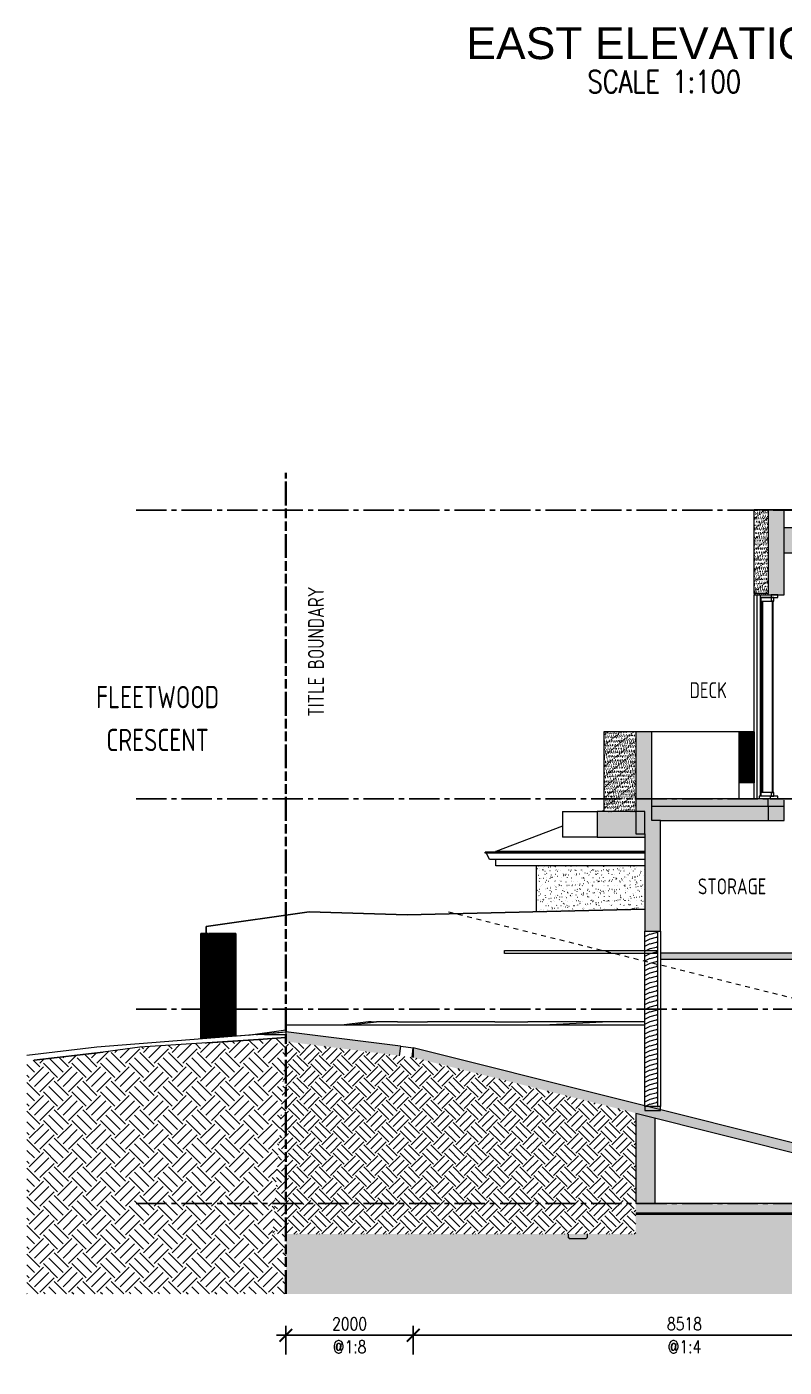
# Model space of a CAD drawing. Header units: millimetres. Extents: x -39027 to 364494, y -35256 to 94895.
# Drawn here: x 299714 to 311608, y 25008 to 46045 of the extents above; entities that cross this region are included whole.
import ezdxf

# ---------------------------------------------------------------- set-up
doc = ezdxf.new("R2010")
doc.units = ezdxf.units.MM
doc.header["$LTSCALE"] = 25
doc.header["$PDMODE"] = 3
for name, pattern in [('BG_Dash 3mm', [6, 3, -3]), ('BG_Dash long Dash Short', [10, 4, -2, 2, -2]), ('BG_Double Dash', [33, 15, -2, 6, -2, 6, -2]), ('CENTER2', [28.575, 19.05, -3.175, 3.175, -3.175])]:
    doc.linetypes.add(name, pattern=pattern)
for name, color, linetype, lineweight in [('A-AREA-IDEN', 2, 'Continuous', 5), ('A-DETL', 90, 'Continuous', 9), ('A-DOOR', 3, 'Continuous', 5), ('A-DOOR-FRAM', 3, 'Continuous', 5), ('A-DOOR-GLAZ', 3, 'Continuous', 5), ('A-FLOR', 1, 'Continuous', 5), ('A-FLOR-OTLN', 51, 'Continuous', 5), ('A-FLOR-OVHD', 1, 'BG_Dash 3mm', 13), ('A-FLOR-PATT', 8, 'Continuous', 5), ('A-GENM', 13, 'Continuous', 5), ('A-GLAZ', 3, 'Continuous', 5), ('A-ROOF', 132, 'Continuous', 5), ('A-ROOF-OTLN', 132, 'Continuous', 5), ('A-ROOF-PATT', 251, 'Continuous', 5), ('A-WALL', 2, 'Continuous', 5), ('A-WALL-PATT', 2, 'Continuous', 13), ('C-BLDG-PADS', 91, 'Continuous', 9), ('C-TOPO', 251, 'Continuous', 9), ('G-ANNO-TEXT', 231, 'Continuous', 5), ('P-SANR-FIXT', 6, 'Continuous', 5)]:
    doc.layers.add(name, color=color, linetype=linetype, lineweight=lineweight)
for name, color, linetype in [('dla-txt-d-25', 3, 'Continuous'), ('dla-txt-n-35', 2, 'Continuous'), ('DLA-TXT-T-50', 1, 'Continuous'), ('Grid-18', 6, 'CENTER2'), ('SHADING', 165, 'Continuous')]:
    doc.layers.add(name, color=color, linetype=linetype)
doc.styles.add('DLA-NOTES', font='romans.shx', dxfattribs={"width": 0.8})
doc.styles.add('ISOCPEUR', font='isocpeur.ttf', dxfattribs={"width": 0.75, "height": 500})
doc.styles.add('ISOCPEUR_1', font='isocpeur.ttf', dxfattribs={"width": 0.75, "height": 700})
doc.dimstyles.new('DLA100', dxfattribs={"dimscale": 100, "dimtxt": 2, "dimasz": 2, "dimexe": 1.5, "dimexo": 2, "dimgap": 0.8, "dimtad": 1, "dimdec": 0, "dimdsep": 46, "dimtxsty": 'DLA-NOTES', "dimblk1": 'ARCHTICK', "dimblk2": 'ARCHTICK', "dimsah": 1, "dimcen": 2, "dimdle": 1.5, "dimclrd": 256, "dimclre": 256, "dimclrt": 7, "dimaunit": 1, "dimadec": 0, "dimazin": 0, "dimtfac": 1, "dimtdec": 0, "dimtmove": 2, "dimatfit": 3, "dimldrblk": 'ARCHTICK', "dimfxl": 1, "dimtolj": 1, "dimtzin": 0, "dimarcsym": 0})
pattern_1 = [(45, (193501.8, 32921.42), (3e-14, 449.0128), [317.5, -317.5]), (45, (193417.6, 33005.6), (3e-14, 449.0128), [317.5, -317.5]), (45, (193333.43, 33089.8), (3e-14, 449.0128), [317.5, -317.5]), (315, (193557.93, 32921.42), (449.0128, 3e-14), [317.5, -317.5]), (315, (193642.12, 33005.6), (449.0128, 3e-14), [317.5, -317.5]), (315, (193726.3, 33089.8), (449.0128, 3e-14), [317.5, -317.5])]
pattern_2 = [(37.5, (193501.81, 32921.42), (-3.99999, 122.35401), [3.353, -93.167, 3.353, -104.597, -103.188]), (37.5, (193501.81, 32921.42), (-3.99999, 122.35401), [-204.47, 3.353, -99.835]), (7.5, (193501.8, 32921.42), (112.38125, 179.20684), [3.353, -48.717, 3.353, -83.642, -33.338]), (7.5, (193501.8, 32921.42), (112.38125, 179.20684), [-139.065, 3.353, -29.985]), (327.5, (193423.7, 32921.42), (197.74809, 0.3593), [3.353, -28.397, 3.353, -110.947, -149.225]), (327.5, (193423.7, 32921.42), (197.74809, 0.3593), [-146.05, 3.353, -145.872]), (317.5, (193423.7, 32921.42), (190.88911, 55.73233), [3.353, -12.522, 3.353, -71.577, -85.725]), (317.5, (193423.7, 32921.42), (190.88911, 55.73233), [-90.805, 3.353, -82.372])]

# ---------------------------------------------------------------- blocks, each defined once
blk = doc.blocks.new('WINDOW_DOOR_sliding_3 panel_FOO - TYPE 1_3200 x 5200-2445103-RAMP SECTION')
at = {"layer": 'A-DOOR-FRAM'}
for p, q in [((-5963, 60460), (-6127, 60460)), ((-6127, 60460), (-6127, 57340)), ((-6117, 57400), (-6117, 60400)), ((-6117, 60400), (-5963, 60400)), ((-5963, 57400), (-6117, 57400))]:
    blk.add_line(p, q, dxfattribs=at)
at = {"layer": 'A-DOOR-FRAM', "lineweight": 13}
for p, q in [((-5922, 60460), (-5963, 60460)), ((-5963, 60460), (-5963, 60400)), ((-5963, 60400), (-5922, 60400)), ((-5922, 60400), (-5922, 60460)), ((-5922, 57400), (-5963, 57400)), ((-5963, 57400), (-5963, 57340)), ((-5963, 57340), (-5922, 57340)), ((-5922, 57340), (-5922, 57400))]:
    blk.add_line(p, q, dxfattribs=at)
at = {"layer": 'A-DOOR-GLAZ'}
blk.add_line((-6103, 60400), (-6103, 57400), dxfattribs=at)
at = {"layer": 'A-DOOR-GLAZ', "lineweight": 13}
for p, q in [((-5937, 60400), (-5949, 60400)), ((-5949, 60400), (-5949, 57400)), ((-5937, 57400), (-5937, 60400)), ((-5949, 57400), (-5937, 57400))]:
    blk.add_line(p, q, dxfattribs=at)
at = {"layer": 'A-GLAZ'}
for p, q in [((-6133, 57340), (-6133, 60500)), ((-6127, 57340), (-6127, 60460)), ((-6127, 60460), (-5963, 60460)), ((-6153, 57340), (-6153, 57300)), ((-5983, 57340), (-6153, 57340))]:
    blk.add_line(p, q, dxfattribs=at)
at = {"layer": 'A-GLAZ', "lineweight": 15}
for p, q in [((-5862, 60500), (-5963, 60500)), ((-5963, 60500), (-5963, 60460)), ((-5963, 60460), (-5862, 60460)), ((-5862, 60460), (-5862, 60500)), ((-5983, 57340), (-5983, 57300)), ((-5862, 57340), (-5983, 57340)), ((-5983, 57300), (-5862, 57300)), ((-5862, 57300), (-5862, 57340))]:
    blk.add_line(p, q, dxfattribs=at)
blk = doc.blocks.new('PLUMB_WASTE_Trench grate - basement ramp-2404109-RAMP SECTION')
at = {"layer": 'P-SANR-FIXT'}
for p, q in [((-11802, 53268), (-11783, 53416)), ((-11783, 53416), (-11585, 53392)), ((-11604, 53243), (-11585, 53392))]:
    blk.add_line(p, q, dxfattribs=at)
blk = doc.blocks.new('GENR_SCREEN_Vertical Posts_Max Spacing - screen-2448006-RAMP SECTION')
at = {"layer": 'A-GENM', "color": 9, "lineweight": 5}
for p, q in [((-6465, 57550), (-6465, 58350)), ((-6457, 58350), (-6465, 58350)), ((-6449, 58350), (-6457, 58350)), ((-6457, 58350), (-6457, 57550)), ((-6449, 57550), (-6449, 58350)), ((-6441, 58350), (-6449, 58350)), ((-6433, 58350), (-6441, 58350)), ((-6441, 58350), (-6441, 57550)), ((-6433, 57550), (-6433, 58350)), ((-6425, 58350), (-6433, 58350)), ((-6417, 58350), (-6425, 58350)), ((-6425, 58350), (-6425, 57550)), ((-6417, 57550), (-6417, 58350)), ((-6409, 58350), (-6417, 58350)), ((-6401, 58350), (-6409, 58350)), ((-6409, 58350), (-6409, 57550)), ((-6401, 57550), (-6401, 58350)), ((-6392, 58350), (-6401, 58350)), ((-6384, 58350), (-6392, 58350)), ((-6392, 58350), (-6392, 57550)), ((-6384, 57550), (-6384, 58350)), ((-6376, 58350), (-6384, 58350)), ((-6368, 58350), (-6376, 58350)), ((-6376, 58350), (-6376, 57550)), ((-6368, 57550), (-6368, 58350)), ((-6360, 58350), (-6368, 58350)), ((-6352, 58350), (-6360, 58350)), ((-6360, 58350), (-6360, 57550)), ((-6352, 57550), (-6352, 58350)), ((-6344, 58350), (-6352, 58350)), ((-6336, 58350), (-6344, 58350)), ((-6344, 58350), (-6344, 57550)), ((-6336, 57550), (-6336, 58350)), ((-6328, 58350), (-6336, 58350)), ((-6319, 58350), (-6328, 58350)), ((-6328, 58350), (-6328, 57550)), ((-6319, 57550), (-6319, 58350)), ((-6311, 58350), (-6319, 58350)), ((-6303, 58350), (-6311, 58350)), ((-6311, 58350), (-6311, 57550)), ((-6303, 57550), (-6303, 58350)), ((-6295, 58350), (-6303, 58350)), ((-6287, 58350), (-6295, 58350)), ((-6295, 58350), (-6295, 57550)), ((-6287, 57550), (-6287, 58350)), ((-6279, 58350), (-6287, 58350)), ((-6271, 58350), (-6279, 58350)), ((-6279, 58350), (-6279, 57550)), ((-6271, 57550), (-6271, 58350)), ((-6263, 58350), (-6271, 58350)), ((-6255, 58350), (-6263, 58350)), ((-6263, 58350), (-6263, 57550)), ((-6255, 57550), (-6255, 58350)), ((-6246, 58350), (-6255, 58350)), ((-6238, 58350), (-6246, 58350)), ((-6246, 58350), (-6246, 57550)), ((-6238, 57550), (-6238, 58350)), ((-6230, 58350), (-6238, 58350)), ((-6230, 58350), (-6230, 57550)), ((-6457, 57550), (-6465, 57550)), ((-6441, 57550), (-6449, 57550)), ((-6425, 57550), (-6433, 57550)), ((-6409, 57550), (-6417, 57550)), ((-6392, 57550), (-6401, 57550)), ((-6376, 57550), (-6384, 57550)), ((-6360, 57550), (-6368, 57550)), ((-6344, 57550), (-6352, 57550)), ((-6328, 57550), (-6336, 57550)), ((-6311, 57550), (-6319, 57550)), ((-6295, 57550), (-6303, 57550)), ((-6279, 57550), (-6287, 57550)), ((-6263, 57550), (-6271, 57550)), ((-6246, 57550), (-6255, 57550)), ((-6230, 57550), (-6238, 57550))]:
    blk.add_line(p, q, dxfattribs=at)
blk = doc.blocks.new('_ARCHTICK')
at = {"color": 0, "linetype": 'ByBlock', "const_width": 0.15}
blk.add_lwpolyline([(-0.5, -0.5), (0.5, 0.5)], dxfattribs=at)
blk = doc.blocks.new('*D689')
at = {"layer": 'Defpoints', "color": 0, "transparency": 16777216}
for p in [(305783, 25508), (305783, 25008), (314301, 25008)]:
    blk.add_point(p, dxfattribs=at)
at = {"layer": 'dla-txt-d-25', "lineweight": -2, "transparency": 16777216}
for p, q in [((314451, 25508), (305633, 25508)), ((305783, 25208), (305783, 25658)), ((314301, 25208), (314301, 25658))]:
    blk.add_line(p, q, dxfattribs=at)
at = {"layer": 'dla-txt-d-25', "lineweight": -2, "transparency": 16777216, "xscale": 200, "yscale": 200, "zscale": 200, "rotation": 180}
blk.add_blockref('_ARCHTICK', (305783, 25508), dxfattribs=at)
at = {"layer": 'dla-txt-d-25', "lineweight": -2, "transparency": 16777216, "xscale": 200, "yscale": 200, "zscale": 200}
blk.add_blockref('_ARCHTICK', (314301, 25508), dxfattribs=at)
at = {"layer": 'dla-txt-d-25', "color": 7, "transparency": 16777216, "char_height": 200, "attachment_point": 5, "style": 'DLA-NOTES'}
for s, insert in [('\\A1;8518', (310042, 25688)), ('\\A1;@1:4', (310042, 25328))]:
    blk.add_mtext(s, dxfattribs=dict(at, insert=insert))
blk = doc.blocks.new('*D690')
at = {"layer": 'Defpoints', "color": 0, "transparency": 16777216}
for p in [(303783, 25508), (303783, 25008), (305783, 25008)]:
    blk.add_point(p, dxfattribs=at)
at = {"layer": 'dla-txt-d-25', "lineweight": -2, "transparency": 16777216}
for p, q in [((305933, 25508), (303633, 25508)), ((303783, 25208), (303783, 25658)), ((305783, 25208), (305783, 25658))]:
    blk.add_line(p, q, dxfattribs=at)
at = {"layer": 'dla-txt-d-25', "lineweight": -2, "transparency": 16777216, "xscale": 200, "yscale": 200, "zscale": 200, "rotation": 180}
blk.add_blockref('_ARCHTICK', (303783, 25508), dxfattribs=at)
at = {"layer": 'dla-txt-d-25', "lineweight": -2, "transparency": 16777216, "xscale": 200, "yscale": 200, "zscale": 200}
blk.add_blockref('_ARCHTICK', (305783, 25508), dxfattribs=at)
at = {"layer": 'dla-txt-d-25', "color": 7, "transparency": 16777216, "char_height": 200, "attachment_point": 5, "style": 'DLA-NOTES'}
for s, insert in [('\\A1;2000', (304783, 25688)), ('\\A1;@1:8', (304783, 25328))]:
    blk.add_mtext(s, dxfattribs=dict(at, insert=insert))

msp = doc.modelspace()

# ---------------------------------------------------------------- hatches: boundary and pattern name
at = {"layer": 'A-DOOR', "lineweight": 5}
h = msp.add_hatch(dxfattribs=at)
h.set_pattern_fill('FP_42', color=256, style=0, pattern_type=2)
h.set_pattern_definition([(36.87, (-36039.814, 56749.896), (-0.000136, 76.2), [127, -254]), (26.565, (-35938.214, 56749.896), (0.000515, 76.19983), [113.592, -227.185]), (14.036, (-35836.614, 56800.696), (304.799613, -0.001538), [104.727, -523.634]), (14.036, (-35836.614, 56876.896), (304.799613, -0.001538), [104.727, -523.634])])
h.paths.add_polyline_path([(309617.4, 29098.7), (309417.4, 29098.7), (309417.4, 31848.7), (309617.4, 31848.7), (309617.4, 29539.4)], flags=0)
at = {"layer": 'A-FLOR-PATT'}
for points in [[(311077.2, 33808.7), (311354.9, 33808.7), (311354.9, 33928.7), (309530.8, 33928.7), (309530.8, 33808.7), (309940.9, 33808.7)], [(311608.2, 33588.7), (311608.2, 33808.7), (309530.8, 33808.7), (309530.8, 33588.7), (311077.2, 33588.7)], [(326985.5, 27428.7), (327035.2, 27428.7), (327035.2, 27578.7), (309275.8, 27578.7), (309275.8, 27428.7), (322440.3, 27428.7)]]:
    msp.add_hatch(color=256, dxfattribs=at).paths.add_polyline_path(points, flags=0)
h = msp.add_hatch(color=256, dxfattribs=at)
h.paths.add_polyline_path([(305783.4, 29869.1), (305783.4, 30020.3), (305764.7, 29871.5)], flags=0)
h.paths.add_polyline_path([(305566.3, 29896.3), (305584.9, 30045.1), (303783.4, 30270.5), (303783.4, 30119.3), (305547.7, 29898.6)], flags=0)
h = msp.add_hatch(color=256, dxfattribs=at)
h.paths.add_polyline_path([(314300.7, 27735.7), (314300.7, 27890.3), (314264.4, 27744.8)], flags=0)
h.paths.add_polyline_path([(314070.3, 27793.3), (314106.7, 27938.8), (305783.3, 30020.2), (305783.1, 30018.6), (305783.4, 29869.1), (309275.8, 28995.8), (309275.8, 28992.3), (314033.9, 27802.4)], flags=0)
h = msp.add_hatch(color=256, dxfattribs=at)
h.paths.add_polyline_path([(326749.1, 27028.7), (327017.3, 27028.7), (327035.2, 27046.4), (327035.2, 27428.7), (326579.2, 27428.7), (326731.2, 27228.7), (326731.2, 27046.4)], flags=0)
h.paths.add_polyline_path([(308499.5, 27028.7), (308517.5, 27046.4), (308517.5, 27095.8), (308213.5, 27095.8), (308213.5, 27046.4), (308231.4, 27028.7)], flags=0)
at = {"layer": 'A-ROOF-PATT'}
for points in [[(322440.3, 37790.2), (323486.5, 37790.2), (323486.5, 38248.4), (311608.2, 38179.8), (311608.2, 37790.2), (317895, 37790.2)], [(308669.5, 33328.7), (309417.4, 33328.7), (309417.4, 33728.7), (308669.5, 33728.7)]]:
    msp.add_hatch(color=256, dxfattribs=at).paths.add_polyline_path(points, flags=0)
at = {"layer": 'A-WALL-PATT', "lineweight": 5}
h = msp.add_hatch(dxfattribs=at)
h.set_pattern_fill('FP_39', color=251, style=0, pattern_type=2)
h.set_pattern_definition([(78.091, (196777.3, 32921.42), (-0.646438, 122.352849), [2.086, -57.964, 2.086, -65.075, -64.198]), (78.091, (196777.3, 32921.42), (-0.646438, 122.352849), [-127.211, 2.086, -62.112]), (39.13, (196777.3, 32921.42), (18.18696, 179.20663), [0.693, -10.076, 0.693, -17.3, -6.895]), (39.13, (196777.3, 32921.42), (18.18696, 179.20663), [-28.763, 0.693, -6.202]), (284.252, (196764.662, 32921.42), (32.00048, 0.35916), [1.859, -15.742, 1.859, -61.505, -82.725]), (284.252, (196764.662, 32921.42), (32.00048, 0.35916), [-80.965, 1.859, -80.866]), (280.015, (196764.662, 32921.42), (30.890524, 55.732281), [2.3, -8.591, 2.3, -49.105, -58.811]), (280.015, (196764.662, 32921.42), (30.890524, 55.732281), [-62.296, 2.3, -56.511])])
h.paths.add_polyline_path([(311354.9, 37148.7), (311354.9, 38458.7), (311138.2, 38458.7), (311138.2, 37148.7)], flags=0)
at = {"layer": 'A-WALL-PATT'}
for points in [[(311608.2, 37128.7), (311608.2, 38458.7), (311354.9, 38458.7), (311354.9, 37128.7)], [(309277.5, 33378.7), (309417.4, 33378.7), (309417.4, 33588.7), (309530.8, 33588.7), (309530.8, 34978.7), (309277.5, 34978.7), (309277.5, 34611.4)], [(311354.9, 33588.7), (311608.2, 33588.7), (311608.2, 33928.7), (311354.9, 33928.7), (311354.9, 33766.1)], [(309581.5, 27578.7), (309581.5, 28915.8), (309277.5, 28991.8), (309277.5, 27578.7)]]:
    msp.add_hatch(color=256, dxfattribs=at).paths.add_polyline_path(points, flags=0)
at = {"layer": 'A-WALL-PATT', "lineweight": 5}
h = msp.add_hatch(dxfattribs=at)
h.set_pattern_fill('FP_41', color=251, style=0, pattern_type=2)
h.set_pattern_definition([(78.091, (194754.32, 32921.42), (-0.646438, 122.352849), [2.086, -57.964, 2.086, -65.075, -64.198]), (78.091, (194754.32, 32921.42), (-0.646438, 122.352849), [-127.211, 2.086, -62.112]), (39.13, (194754.32, 32921.42), (18.18696, 179.20663), [0.693, -10.076, 0.693, -17.3, -6.895]), (39.13, (194754.32, 32921.42), (18.18696, 179.20663), [-28.763, 0.693, -6.202]), (284.252, (194741.68, 32921.42), (32.00048, 0.35916), [1.859, -15.742, 1.859, -61.505, -82.725]), (284.252, (194741.68, 32921.42), (32.00048, 0.35916), [-80.965, 1.859, -80.866]), (280.015, (194741.68, 32921.42), (30.890524, 55.732281), [2.3, -8.591, 2.3, -49.105, -58.811]), (280.015, (194741.68, 32921.42), (30.890524, 55.732281), [-62.296, 2.3, -56.511])])
h.paths.add_polyline_path([(309277.5, 33728.7), (309277.5, 34978.7), (308777.9, 34978.7), (308777.9, 33728.7), (308804.6, 33728.7)], flags=0)
at = {"layer": 'A-WALL-PATT'}
h = msp.add_hatch(color=256, dxfattribs=at)
h.paths.add_polyline_path([(309667.4, 29038.7), (309667.4, 29098.7), (309417.4, 29098.7), (309417.4, 29038.7)], flags=0)
h.paths.add_polyline_path([(309667.4, 31848.7), (309667.4, 33588.7), (309417.4, 33588.7), (309417.4, 31848.7)], flags=0)
at = {"layer": 'A-WALL-PATT', "lineweight": 5}
h = msp.add_hatch(dxfattribs=at)
h.set_pattern_fill('FP_44', color=251, style=0, pattern_type=2)
h.set_pattern_definition(pattern_2)
h.paths.add_polyline_path([(307720.8, 32156.3), (307980.8, 32162.5), (307980.8, 32878.7), (307720.8, 32878.7), (307720.8, 32308.8)], flags=0)
h = msp.add_hatch(dxfattribs=at)
h.set_pattern_fill('FP_44', color=251, style=0, pattern_type=2)
h.set_pattern_definition(pattern_2)
h.paths.add_polyline_path([(307980.8, 32162.5), (309417.4, 32196.8), (309417.4, 32878.7), (307980.8, 32878.7), (307980.8, 32308.8)], flags=0)
at = {"layer": 'C-TOPO'}
h = msp.add_hatch(dxfattribs=at)
h.set_pattern_fill('FP_38', color=256, style=0, pattern_type=2)
h.set_pattern_definition(pattern_1)
h.paths.add_polyline_path([(300089.5, 26158.1), (303783.4, 26158.1), (303783.4, 27095.8), (303575.8, 27095.8), (303783.4, 30119.3), (303783.4, 30179.7), (301489.8, 30028.7), (300850.4, 29946.7), (299831.3, 29828.7), (299714.1, 29828.4), (299714.1, 26158.1), (300061.5, 26158.1)], flags=0)
h = msp.add_hatch(dxfattribs=at)
h.set_pattern_fill('FP_46', color=256, style=0, pattern_type=2)
h.set_pattern_definition([(315, (193501.8, 32921.42), (350.23, 3e-14), [247.65, -247.65]), (315, (193567.48, 32987.1), (350.23, 3e-14), [247.65, -247.65]), (315, (193633.16, 33052.77), (350.23, 3e-14), [247.65, -247.65]), (45, (193676.94, 33052.77), (3e-14, 350.23), [247.65, -247.65]), (45, (193742.62, 32987.1), (3e-14, 350.23), [247.65, -247.65]), (45, (193808.3, 32921.42), (3e-14, 350.23), [247.65, -247.65])])
h.paths.add_polyline_path([(309275.8, 27095.8), (309275.8, 28995.8), (305783.4, 29869.1), (303783.4, 30119.3), (303575.8, 27095.8), (308804.6, 27095.8)], flags=0)
h = msp.add_hatch(dxfattribs=at)
h.set_pattern_fill('FP_38', color=256, style=0, pattern_type=2)
h.set_pattern_definition(pattern_1)
h.paths.add_polyline_path([(314105.3, 26158.1), (327058.6, 26158.1), (327058.6, 27408.6), (327035.2, 27408.6), (327035.2, 27046.4), (327017.3, 27028.7), (326745.4, 27028.7), (326727.5, 27046.4), (326727.5, 27228.7), (326590.8, 27408.6), (309275.8, 27408.6), (309275.8, 27095.8), (308517.5, 27095.8), (308517.5, 27046.4), (308499.5, 27028.7), (308227.7, 27028.7), (308209.8, 27046.4), (308209.8, 27095.8), (303783.4, 27095.8), (303783.4, 26158.1), (313349.8, 26158.1)], flags=0)
at = {"layer": 'SHADING'}
h = msp.add_hatch(color=256, dxfattribs=at)
h.dxf.hatch_style = 1
h.paths.add_polyline_path([(312127.4, 31506.7), (309667.4, 31506.7), (309667.4, 31406.7), (312127.4, 31406.7)])

# ---------------------------------------------------------------- linework, layer by layer
at = {"layer": 'A-DETL', "linetype": 'BG_Double Dash', "lineweight": 35}
msp.add_line((303782.9, 26158.1), (303782.9, 39042.3), dxfattribs=at)
at = {"layer": 'A-DOOR'}
for p, q in [((309417.4, 29098.7), (309417.4, 31848.7)), ((309417.4, 31848.7), (309617.4, 31848.7)), ((309617.4, 31848.7), (309617.4, 29098.7)), ((307217.4, 31498.7), (307217.4, 31548.7)), ((307217.4, 31548.7), (309617.4, 31548.7)), ((309617.4, 31498.7), (307217.4, 31498.7)), ((309617.4, 29098.7), (309417.4, 29098.7))]:
    msp.add_line(p, q, dxfattribs=at)
at = {"layer": 'A-DOOR', "linetype": 'BG_Dash long Dash Short', "lineweight": 5}
msp.add_line((309617.4, 31548.7), (309617.4, 31498.7), dxfattribs=at)
at = {"layer": 'A-FLOR', "lineweight": 15}
for p, q in [((311354.9, 33928.7), (309530.8, 33928.7)), ((311354.9, 33808.7), (311354.9, 33928.7)), ((311608.2, 33808.7), (309530.8, 33808.7)), ((311608.2, 33588.7), (311608.2, 33808.7)), ((309667.4, 33588.7), (311608.2, 33588.7)), ((305584.9, 30045.1), (303783.4, 30270.5)), ((303783.4, 30270.5), (303783.4, 30119.3)), ((305783.1, 30018.6), (305783.1, 29869.1)), ((314106.7, 27938.8), (305783.3, 30020.2)), ((305783.4, 29869.1), (305783.4, 30020.3)), ((309275.8, 28992.3), (314070.3, 27793.3)), ((326758.3, 27578.7), (309275.8, 27578.7)), ((309275.8, 27428.7), (326579.2, 27428.7)), ((308213.5, 27095.8), (308213.5, 27046.4)), ((308213.5, 27046.4), (308231.4, 27028.7)), ((308231.4, 27028.7), (308499.5, 27028.7)), ((308499.5, 27028.7), (308517.5, 27046.4)), ((308517.5, 27046.4), (308517.5, 27095.8))]:
    msp.add_line(p, q, dxfattribs=at)
at = {"layer": 'A-FLOR'}
for p, q in [((312127.4, 31506.7), (309667.4, 31506.7)), ((309667.4, 31506.7), (309667.4, 31316.7)), ((312127.4, 31406.7), (309667.4, 31406.7))]:
    msp.add_line(p, q, dxfattribs=at)
at = {"layer": 'A-FLOR-OTLN'}
for p, q in [((308209.8, 27046.4), (308213.5, 27046.4)), ((308231.4, 27028.7), (308227.7, 27028.7))]:
    msp.add_line(p, q, dxfattribs=at)
at = {"layer": 'A-FLOR-OVHD'}
msp.add_line((314705.8, 30056.8), (306317.1, 32154.6), dxfattribs=at)
at = {"layer": 'A-ROOF', "lineweight": 15}
for p, q in [((323486.5, 38248.4), (311608.2, 38179.8)), ((311608.2, 37790.2), (323486.5, 37790.2)), ((311138.2, 37148.7), (311138.2, 37128.7)), ((311354.9, 37148.7), (311138.2, 37148.7)), ((311138.2, 37128.7), (311354.9, 37128.7)), ((311354.9, 37128.7), (311354.9, 37148.7)), ((309417.4, 33728.7), (308669.5, 33728.7)), ((308669.5, 33728.7), (308669.5, 33328.7)), ((309417.4, 33378.7), (309417.4, 33728.7)), ((308669.5, 33328.7), (309417.4, 33328.7))]:
    msp.add_line(p, q, dxfattribs=at)
at = {"layer": 'A-ROOF'}
for p, q in [((308128.9, 33728.7), (308128.9, 33328.7)), ((308128.9, 33728.7), (308669.5, 33728.7)), ((308777.9, 33742.5), (308741.4, 33728.7)), ((308128.9, 33497.9), (307079.1, 33102.2)), ((308669.5, 33328.7), (308128.9, 33328.7)), ((307079.1, 32878.7), (307079.1, 32977.3)), ((309417.4, 32878.7), (307079.1, 32878.7))]:
    msp.add_line(p, q, dxfattribs=at)
at = {"layer": 'A-ROOF-OTLN'}
for p, q in [((306913.8, 33076.8), (306913.8, 33089.5)), ((309417.4, 33089.5), (306913.8, 33089.5)), ((309417.4, 33076.8), (306913.8, 33076.8)), ((306981, 32977.3), (306930.6, 33076.8)), ((307074.9, 33089.5), (307074.9, 33102.2)), ((309417.4, 33102.2), (307074.9, 33102.2)), ((309417.4, 32977.3), (306981, 32977.3))]:
    msp.add_line(p, q, dxfattribs=at)
at = {"layer": 'A-WALL'}
for p, q in [((311138.2, 37148.7), (311138.2, 38464.1)), ((323564.1, 38464.1), (311138.2, 38464.1)), ((311354.9, 38458.7), (311138.2, 38458.7)), ((311432.5, 38464.1), (311432.5, 38458.7)), ((311138.2, 33928.7), (311138.2, 37128.7)), ((311185.8, 33928.7), (311185.8, 37128.7)), ((311432.5, 34028.7), (311432.5, 37028.7)), ((309277.5, 34978.7), (308777.9, 34978.7)), ((308777.9, 34978.7), (308777.9, 33728.7)), ((310902.9, 34978.7), (309530.8, 34978.7)), ((311138.2, 34178.7), (310896.3, 34178.7)), ((310896.3, 34178.7), (310896.3, 33928.7)), ((307720.8, 32156.3), (307720.8, 32878.7)), ((309667.4, 31848.7), (309667.4, 29098.7)), ((303190.9, 30217.8), (303782.9, 30303.3)), ((309417.4, 30377.3), (303782.9, 30377.3)), ((303782.9, 30377.3), (303782.9, 30252.3))]:
    msp.add_line(p, q, dxfattribs=at)
at = {"layer": 'A-WALL', "lineweight": 15}
for p, q in [((311608.2, 38458.7), (311354.9, 38458.7)), ((311354.9, 38458.7), (311354.9, 37148.7)), ((311608.2, 37128.7), (311608.2, 38458.7)), ((311354.9, 37128.7), (311608.2, 37128.7)), ((309530.8, 34978.7), (309277.5, 34978.7)), ((309277.5, 34978.7), (309277.5, 33378.7)), ((309530.8, 33588.7), (309530.8, 34978.7)), ((311608.2, 33928.7), (311354.9, 33928.7)), ((311608.2, 33808.7), (311608.2, 33908.7)), ((311354.9, 33808.7), (311354.9, 33588.7)), ((309667.4, 33588.7), (309530.8, 33588.7)), ((309667.4, 31848.7), (309667.4, 33588.7)), ((309277.5, 33378.7), (309417.4, 33378.7)), ((309417.4, 33378.7), (309417.4, 31848.7)), ((309417.4, 31848.7), (309667.4, 31848.7)), ((309667.4, 29098.7), (309417.4, 29098.7)), ((309417.4, 29098.7), (309417.4, 29038.7)), ((309417.4, 29038.7), (309667.4, 29038.7)), ((309667.4, 29038.7), (309667.4, 29098.7)), ((309277.5, 28991.8), (309277.5, 27578.7)), ((309581.5, 27578.7), (309581.5, 28915.8))]:
    msp.add_line(p, q, dxfattribs=at)
at = {"layer": 'C-BLDG-PADS', "lineweight": 13}
msp.add_line((309275.8, 27408.7), (327062.3, 27408.7), dxfattribs=at)
at = {"layer": 'C-TOPO'}
for p, q in [((305079, 30428.7), (304656.3, 30377.3)), ((304737.4, 30377.3), (305204, 30428.7)), ((305121.4, 30428.7), (305079, 30428.7)), ((305079, 30428.7), (305204, 30428.7)), ((305204, 30428.7), (305133.6, 30420.8)), ((305538, 30428.7), (305204, 30428.7)), ((305538, 30428.7), (306005, 30428.7)), ((306529, 30428.7), (306005, 30428.7)), ((306529, 30428.7), (306417.7, 30428.7)), ((307064, 30428.7), (306529, 30428.7)), ((307064, 30428.7), (307582, 30428.7)), ((308027, 30428.7), (307582, 30428.7)), ((307930.2, 30383.1), (307702.7, 30377.3)), ((307930.2, 30383.1), (307702.7, 30377.3)), ((308857, 30428.7), (307930.2, 30383.1)), ((308857, 30428.7), (307930.2, 30383.1)), ((308394, 30428.7), (308027, 30428.7)), ((308592.9, 30428.7), (308394, 30428.7)), ((308804, 30428.7), (308394, 30428.7)), ((308857, 30428.7), (308804, 30428.7)), ((308909.4, 30428.7), (308857, 30428.7)), ((308909.4, 30428.7), (308857, 30428.7)), ((309309.3, 30428.7), (308909.4, 30428.7)), ((309309.3, 30428.7), (308909.4, 30428.7)), ((309417.4, 30428.7), (309309.3, 30428.7)), ((309417.4, 30428.7), (309309.3, 30428.7)), ((303336, 30228.7), (300816, 30028.7)), ((303354.9, 30151.4), (301489.8, 30028.7)), ((303322, 30228.7), (303018.2, 30203.5)), ((303336, 30228.7), (303146, 30213)), ((303782.9, 30266.2), (303322, 30228.7)), ((303322, 30228.7), (303336, 30228.7)), ((303448, 30228.7), (303336, 30228.7)), ((303354.9, 30151.4), (303783.4, 30179.7)), ((303448, 30228.7), (303783.4, 30228.7)), ((303577.2, 30249.5), (303782.9, 30272.1)), ((300816, 30028.7), (299714.1, 29898.9)), ((300914.1, 29954.1), (299831.3, 29828.7)), ((300914.1, 29954.1), (300593.1, 29913.8)), ((301489.8, 30028.7), (300914.1, 29954.1)), ((314253.6, 27408.6), (309275.8, 27408.6))]:
    msp.add_line(p, q, dxfattribs=at)
at = {"layer": 'C-TOPO', "lineweight": 25}
for p, q in [((303354.9, 30151.4), (302554.9, 30098.8)), ((303783.4, 30179.7), (303354.9, 30151.4)), ((300914.1, 29954.1), (299831.3, 29828.7)), ((309275.8, 27408.6), (314253.6, 27408.6))]:
    msp.add_line(p, q, dxfattribs=at)
at = {"layer": 'Grid-18'}
for p, q in [((301431.4, 38458.7), (334890.4, 38458.7)), ((301431.4, 33928.7), (334890.4, 33928.7)), ((301431.4, 30628.7), (334890.4, 30628.7)), ((301431.4, 27578.7), (332435, 27578.7))]:
    msp.add_line(p, q, dxfattribs=at)
at = {"layer": 'SHADING'}
for p, q in [((309417.4, 32196.8), (305688.9, 32107.7)), ((304148.4, 32156.1), (302533.1, 31922.8)), ((305688.9, 32107.7), (304148.4, 32156.1)), ((302445.2, 31815.9), (302469.4, 31815.9)), ((302445.2, 31815.9), (302445.2, 30158)), ((302469.4, 31815.9), (302471.8, 31815.9)), ((302469.4, 31815.9), (302469.4, 30159.9)), ((302471.8, 31815.9), (302496, 31815.9)), ((302471.8, 31815.9), (302471.8, 30160.1)), ((302496, 31815.9), (302498.5, 31815.9)), ((302496, 31815.9), (302496, 30162.1)), ((302498.5, 31815.9), (302522.7, 31815.9)), ((302498.5, 31815.9), (302498.5, 30162.2)), ((302522.7, 31815.9), (302525.1, 31815.9)), ((302522.7, 31815.9), (302522.7, 30164.2)), ((302525.1, 31815.9), (302549.3, 31815.9)), ((302525.1, 31815.9), (302525.1, 30164.4)), ((302533.1, 31922.8), (302533.1, 31815.9)), ((302549.3, 31815.9), (302568.7, 31815.9)), ((302549.3, 31815.9), (302549.3, 30166.3)), ((302568.7, 31815.9), (302568.7, 30167.8)), ((302578.4, 31815.9), (302602.6, 31815.9)), ((302578.4, 31815.9), (302578.4, 30168.6)), ((302602.6, 31815.9), (302605.1, 31815.9)), ((302602.6, 31815.9), (302602.6, 30170.5)), ((302605.1, 31815.9), (302629.3, 31815.9)), ((302605.1, 31815.9), (302605.1, 30170.7)), ((302629.3, 31815.9), (302631.7, 31815.9)), ((302629.3, 31815.9), (302629.3, 30172.6)), ((302631.7, 31815.9), (302655.9, 31815.9)), ((302631.7, 31815.9), (302631.7, 30172.8)), ((302655.9, 31815.9), (302658.4, 31815.9)), ((302655.9, 31815.9), (302655.9, 30174.7)), ((302658.4, 31815.9), (302682.6, 31815.9)), ((302658.4, 31815.9), (302658.4, 30174.9)), ((302682.6, 31815.9), (302685, 31815.9)), ((302682.6, 31815.9), (302682.6, 30176.9)), ((302685, 31815.9), (302709.2, 31815.9)), ((302685, 31815.9), (302685, 30177.1)), ((302709.2, 31815.9), (302711.7, 31815.9)), ((302709.2, 31815.9), (302709.2, 30179)), ((302711.7, 31815.9), (302735.9, 31815.9)), ((302711.7, 31815.9), (302711.7, 30179.2)), ((302735.9, 31815.9), (302738.3, 31815.9)), ((302735.9, 31815.9), (302735.9, 30181.1)), ((302738.3, 31815.9), (302762.5, 31815.9)), ((302738.3, 31815.9), (302738.3, 30181.3)), ((302762.5, 31815.9), (302765, 31815.9)), ((302762.5, 31815.9), (302762.5, 30183.2)), ((302765, 31815.9), (302789.2, 31815.9)), ((302765, 31815.9), (302765, 30183.4)), ((302789.2, 31815.9), (302791.6, 31815.9)), ((302789.2, 31815.9), (302789.2, 30185.3)), ((302791.6, 31815.9), (302815.8, 31815.9)), ((302791.6, 31815.9), (302791.6, 30185.5)), ((302815.8, 31815.9), (302818.3, 31815.9)), ((302815.8, 31815.9), (302815.8, 30187.4)), ((302818.3, 31815.9), (302842.5, 31815.9)), ((302818.3, 31815.9), (302818.3, 30187.6)), ((302842.5, 31815.9), (302844.9, 31815.9)), ((302842.5, 31815.9), (302842.5, 30189.6)), ((302844.9, 31815.9), (302869.1, 31815.9)), ((302844.9, 31815.9), (302844.9, 30189.7)), ((302869.1, 31815.9), (302871.6, 31815.9)), ((302869.1, 31815.9), (302869.1, 30191.7)), ((302871.6, 31815.9), (302895.8, 31815.9)), ((302871.6, 31815.9), (302871.6, 30191.9)), ((302895.8, 31815.9), (302898.2, 31815.9)), ((302895.8, 31815.9), (302895.8, 30193.8)), ((302898.2, 31815.9), (302922.4, 31815.9)), ((302898.2, 31815.9), (302898.2, 30194)), ((302922.4, 31815.9), (302924.9, 31815.9)), ((302922.4, 31815.9), (302922.4, 30195.9)), ((302924.9, 31815.9), (302949.1, 31815.9)), ((302924.9, 31815.9), (302924.9, 30196.1)), ((302949.1, 31815.9), (302951.5, 31815.9)), ((302949.1, 31815.9), (302949.1, 30198)), ((302951.5, 31815.9), (302975.7, 31815.9)), ((302951.5, 31815.9), (302951.5, 30198.2)), ((302975.7, 31815.9), (302995.2, 31815.9)), ((302975.7, 31815.9), (302975.7, 30200.1)), ((302995.2, 31815.9), (302995.2, 30201.7))]:
    msp.add_line(p, q, dxfattribs=at)

# ---------------------------------------------------------------- block references
at = {"layer": 'A-GENM', "color": 9, "lineweight": 5}
msp.add_blockref('GENR_SCREEN_Vertical Posts_Max Spacing - screen-2448006-RAMP SECTION', (317368.4, -23371.3), dxfattribs=at)
at = {"layer": 'A-GLAZ'}
msp.add_blockref('WINDOW_DOOR_sliding_3 panel_FOO - TYPE 1_3200 x 5200-2445103-RAMP SECTION', (317368.4, -23371.3), dxfattribs=at)
at = {"layer": 'P-SANR-FIXT'}
msp.add_blockref('PLUMB_WASTE_Trench grate - basement ramp-2404109-RAMP SECTION', (317368.4, -23371.3), dxfattribs=at)

# ---------------------------------------------------------------- texts
at = {"layer": 'A-AREA-IDEN', "char_height": 250, "attachment_point": 2, "line_spacing_factor": 1.153846, "style": 'ISOCPEUR_1'}
for s, insert, width in [('DECK', (310415.8, 35758.1), 672), ('STORAGE', (310790.3, 32679.2), 1164)]:
    msp.add_mtext(s, dxfattribs=dict(at, insert=insert, width=width))
at = {"layer": 'dla-txt-n-35', "style": 'DLA-NOTES', "width": 0.8}
msp.add_text('SCALE 1:100', height=350, dxfattribs=at).set_placement((308518.3, 45010.1))
at = {"layer": 'DLA-TXT-T-50', "insert": (306616.7, 46037.5), "char_height": 500, "width": 13864.342, "attachment_point": 1, "style": 'DLA-NOTES'}
msp.add_mtext('{\\fArial|b0|i0|c0|p34;\\W1;EAST ELEVATION}', dxfattribs=at)
at = {"layer": 'G-ANNO-TEXT', "color": 7, "lineweight": 13, "insert": (304130, 35217.3), "char_height": 250, "width": 2355, "attachment_point": 1, "rotation": 90, "line_spacing_factor": 1.153846, "style": 'ISOCPEUR_1'}
msp.add_mtext('TITLE BOUNDARY', dxfattribs=at)
at = {"layer": 'G-ANNO-TEXT', "color": 7, "lineweight": 18, "insert": (301768.2, 35700), "char_height": 350, "width": 2225.89, "attachment_point": 2, "line_spacing_factor": 1.153846, "style": 'ISOCPEUR'}
msp.add_mtext('FLEETWOOD\\PCRESCENT', dxfattribs=at)

# ---------------------------------------------------------------- dimensions: what is measured, and where the dimension line sits
at = {"layer": 'dla-txt-d-25'}
for base, p1, p2, text, picture, middle in [((303782.9, 25507.7), (305782.9, 25007.7), (303782.9, 25007.7), '<>\\X@1:8', '*D690', (304782.9, 25507.7)), ((305782.9, 25507.7), (314300.7, 25007.7), (305782.9, 25007.7), '<>\\X@1:4', '*D689', (310041.8, 25507.7))]:
    dim = msp.add_linear_dim(base=base, p1=p1, p2=p2, text=text, dimstyle='DLA100', dxfattribs=at)
    dim.commit()
    dim.dimension.update_dxf_attribs({"geometry": picture, "text_midpoint": middle})

doc.saveas('drawing.dxf')
